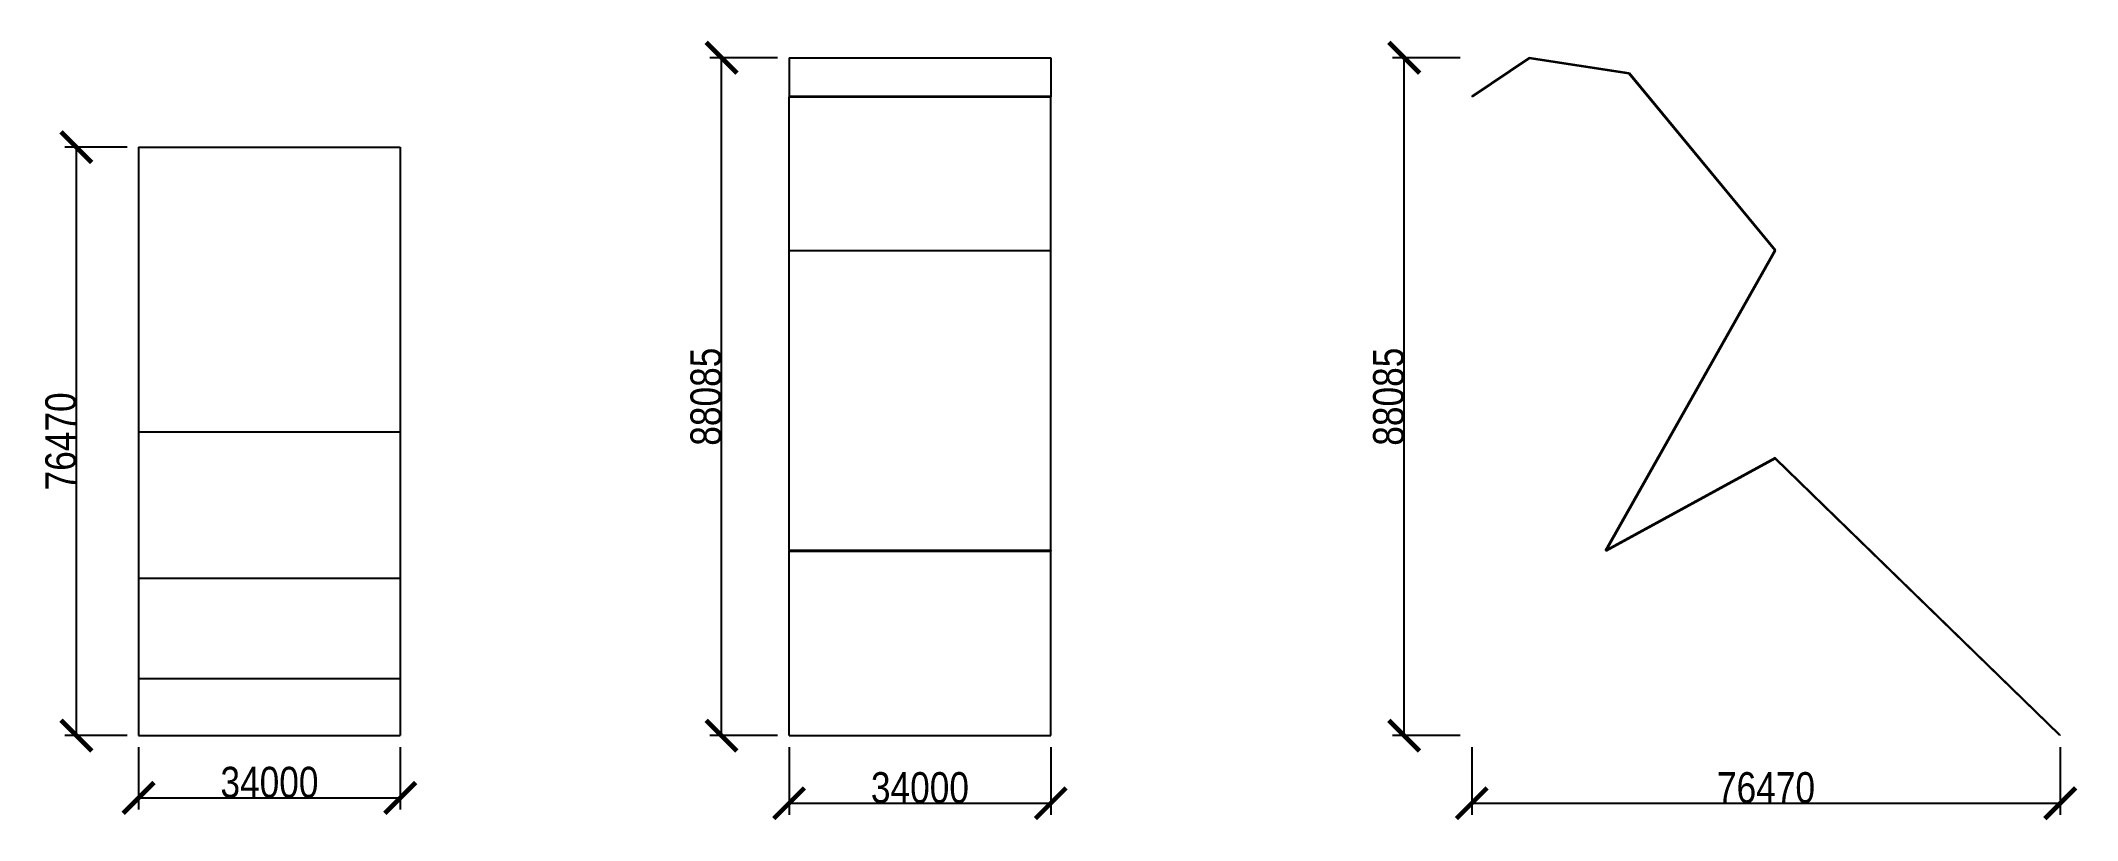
# Model space of a CAD drawing. Header units: millimetres. Extents: x -127 to 2519, y -110 to 903.
import ezdxf

# ---------------------------------------------------------------- set-up
doc = ezdxf.new("R2010")
doc.units = ezdxf.units.MM
doc.layers.add('DIM', color=5, linetype='Continuous')
doc.layers.add('OUTLINE', color=7, linetype='Continuous')
doc.styles.add('OpenSansCondensed-Light', font='OpenSansCondensed-Light.ttf')
doc.dimstyles.new('EZDXF', dxfattribs={"dimtxt": 0.25, "dimasz": 0.175, "dimexe": 0.375, "dimexo": 0.125, "dimgap": 0.1, "dimtad": 1, "dimlfac": 100, "dimzin": 12, "dimdsep": 46, "dimtxsty": 'OpenSansCondensed-Light', "dimblk": 'ARCHTICK', "dimcen": 2.5, "dimazin": 3, "dimtfac": 0.5, "dimtmove": 2, "dimatfit": 3})

# ---------------------------------------------------------------- blocks, each defined once
blk = doc.blocks.new('_ARCHTICK')
at = {"color": 0, "linetype": 'BYBLOCK', "const_width": 0.15}
blk.add_lwpolyline([(-0.5, -0.5), (0.5, 0.5)], dxfattribs=at)

msp = doc.modelspace()

# ---------------------------------------------------------------- linework, layer by layer
at = {"layer": 'OUTLINE'}
for points in [[(845.292, 880.853), (845.292, 880.773)], [(845.292, 880.853), (1185.292, 880.853)], [(845.292, 880.773), (845.292, 830.773)], [(845.292, 880.773), (1185.292, 880.773)], [(1185.292, 880.853), (1185.292, 880.773)], [(1185.292, 880.773), (1185.292, 830.773)], [(1806.469, 880.773), (1732.399, 830.773)], [(1806.866, 879.834), (1732.958, 829.944)], [(1806.469, 880.773), (1806.749, 880.358)], [(1806.825, 880.853), (1806.749, 880.358)], [(1936.825, 860.853), (1806.825, 880.853)], [(1936.484, 859.893), (1806.866, 879.834)], [(2126.144, 630.305), (1936.484, 859.893)], [(1936.825, 860.853), (1936.749, 860.358)], [(1937.134, 860.677), (1936.749, 860.358)], [(2127.134, 630.677), (1937.134, 860.677)], [(845.292, 830.773), (845.292, 829.944)], [(845.292, 830.773), (1185.292, 830.773)], [(845.292, 630.305), (845.292, 829.944)], [(845.292, 829.944), (1185.292, 829.944)], [(1185.292, 830.773), (1185.292, 829.944)], [(1185.292, 630.305), (1185.292, 829.944)], [(1732.399, 830.773), (1732.958, 829.944)], [(0, 764.699), (0, 394.786)], [(0, 764.699), (340, 764.699)], [(340, 764.699), (340, 394.786)], [(845.292, 240.604), (845.292, 630.305)], [(845.292, 630.305), (1185.292, 630.305)], [(1185.292, 240.604), (1185.292, 630.305)], [(1906.313, 240.604), (2126.144, 630.305)], [(1908.042, 241.633), (2127.184, 630.113)], [(2127.134, 630.677), (2126.749, 630.358)], [(2127.184, 630.113), (2126.749, 630.358)], [(0, 394.786), (0, 394.736)], [(0, 394.786), (340, 394.786)], [(0, 394.736), (0, 204.736)], [(0, 394.736), (340, 394.736)], [(340, 394.786), (340, 394.736)], [(340, 394.736), (340, 204.736)], [(2126.664, 359.743), (1906.988, 239.919)], [(2126.509, 360.797), (1908.042, 241.633)], [(2126.509, 360.797), (2126.749, 360.358)], [(2496.4, 0), (2126.664, 359.743)], [(2127.097, 360.717), (2126.749, 360.358)], [(2497.097, 0.717), (2127.097, 360.717)], [(845.292, 240.358), (845.292, 240.604)], [(845.292, 240.604), (1185.292, 240.604)], [(845.292, 240.358), (845.292, 239.919)], [(1185.292, 240.358), (845.292, 240.358)], [(845.292, 0), (845.292, 239.919)], [(845.292, 239.919), (1185.292, 239.919)], [(1185.292, 240.358), (1185.292, 240.604)], [(1185.292, 240.358), (1185.292, 239.919)], [(1185.292, 0), (1185.292, 239.919)], [(1906.749, 240.358), (1906.313, 240.604)], [(1906.749, 240.358), (1906.988, 239.919)], [(0, 204.736), (0, 204.426)], [(0, 204.736), (340, 204.736)], [(0, 204.426), (0, 74.426)], [(0, 204.426), (340, 204.426)], [(340, 204.736), (340, 204.426)], [(340, 204.426), (340, 74.426)], [(0, 74.426), (0, 74.35)], [(0, 74.426), (340, 74.426)], [(0, 74.07), (0, 74.35)], [(0, 74.35), (340, 74.35)], [(0, 74.07), (0, 0)], [(0, 74.07), (340, 74.07)], [(340, 74.426), (340, 74.35)], [(340, 74.07), (340, 74.35)], [(340, 74.07), (340, 0)], [(0, 0), (340, 0)], [(845.292, 0), (1185.292, 0)], [(2497.097, 0.717), (2496.4, 0)]]:
    msp.add_lwpolyline(points, dxfattribs=at)

# ---------------------------------------------------------------- dimensions: what is measured, and where the dimension line sits
at = {"layer": 'DIM'}
for base, p1, p2 in [((757.44, 0), (845.292, 0), (845.292, 880.853)), ((1644.547, 0), (1732.399, 0), (1732.399, 880.853)), ((-80.882, 0), (0, 0), (0, 764.699))]:
    msp.add_linear_dim(base=base, p1=p1, p2=p2, angle=90, dimstyle='EZDXF', override={"dimtxt": 40, "dimasz": 40, "dimexe": 15, "dimexo": 15, "dimdec": 0}, dxfattribs=at).render()
for base, p1, p2 in [((0, -80.882), (0, 0), (340, 0)), ((845.292, -87.851), (845.292, 0), (1185.292, 0)), ((1732.399, -87.851), (1732.399, 0), (2497.097, 0))]:
    msp.add_linear_dim(base=base, p1=p1, p2=p2, dimstyle='EZDXF', override={"dimtxt": 40, "dimasz": 40, "dimexe": 15, "dimexo": 15, "dimdec": 0}, dxfattribs=at).render()

doc.saveas('drawing.dxf')
